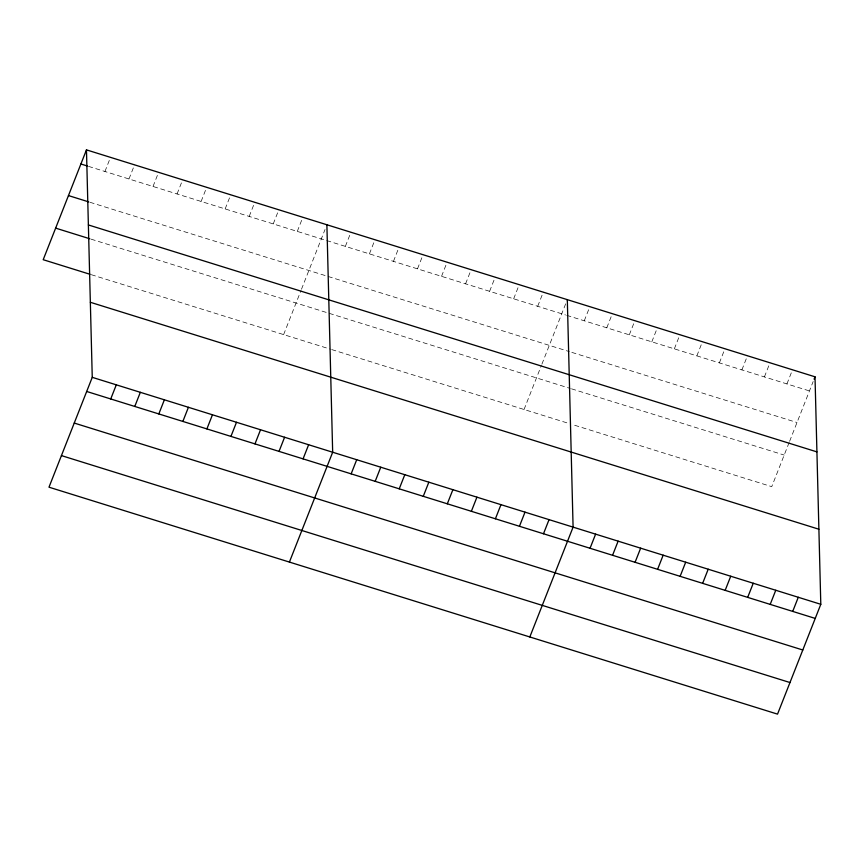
<?xml version="1.0" encoding="UTF-8"?>
<svg xmlns="http://www.w3.org/2000/svg" width="864" height="864" viewBox="0 0 864 864"><rect width="100%" height="100%" fill="white"/><g stroke="black" fill="none" stroke-linecap="round" stroke-linejoin="round"><path stroke-width="0.65" stroke-dasharray="4.32 3.24" d="M104.944 171.482L110.506 157.356M128.984 178.978L134.546 164.851M153.025 186.462L158.587 172.336M177.066 193.957L182.639 179.831M201.118 201.442L206.68 187.315M225.158 208.926L230.72 194.81M249.199 216.421L254.761 202.295M273.24 223.906L278.802 209.79M297.281 231.401L302.843 217.274M283.619 334.606L300.996 290.498M301.482 289.246L325.037 229.468M345.362 246.38L350.924 232.254M369.414 253.865L374.976 239.738M393.455 261.349L399.017 247.234M417.496 268.844L423.058 254.718M441.536 276.329L447.098 262.213M465.577 283.824L471.139 269.698M489.618 291.308L495.18 277.193M513.659 298.804L519.221 284.677M537.7 306.288L543.272 292.162M524.048 409.493L541.415 365.386M541.912 364.144L566.849 300.834M584.269 320.792L589.831 306.666M606.787 327.812L612.349 313.686M629.305 334.822L634.867 320.695M651.823 341.842L657.385 327.715M674.341 348.851L679.903 334.724M696.859 355.871L702.421 341.744M719.377 362.88L724.939 348.754M741.895 369.9L747.457 355.774M764.413 376.909L769.975 362.783M786.931 383.929L792.493 369.803M789.124 442.552L771.746 486.659L572.832 424.688M789.62 441.299L813.164 381.521M88.495 166.363L565.499 314.95M566.752 315.338L809.449 390.938M89.975 202.284L569.322 351.605M571.828 352.382L797.008 422.528M91.076 239.155L570.262 388.433M571.514 388.822L784.188 455.069M91.282 274.687L330.437 349.186M331.711 349.574L569.084 423.522"/><path stroke-width="1.3" d="M86.465 149.872L92.254 377.341L48.989 487.188L777.535 714.128L820.8 604.292L815.011 376.812L86.465 149.872L43.2 259.708L90.018 274.288M110.732 398.963L116.294 384.836M134.773 406.447L140.335 392.321M158.814 413.932L164.376 399.816M182.855 421.427L188.417 407.3M206.896 428.911L212.458 414.796M230.936 436.406L236.498 422.28M254.977 443.891L260.539 429.775M279.029 451.386L284.591 437.26M303.07 458.87L308.632 444.744M289.408 562.075L332.672 452.239L326.884 224.759M351.151 473.85L356.713 459.724M375.192 481.334L380.754 467.219M399.233 488.83L404.795 474.703M423.274 496.314L428.836 482.198M447.314 503.809L452.887 489.683M471.366 511.294L476.928 497.178M495.407 518.789L500.969 504.662M519.448 526.273L525.01 512.147M543.488 533.768L549.05 519.642M529.826 636.962L573.091 527.126L567.313 299.657M590.047 548.273L595.609 534.146M612.565 555.282L618.127 541.156M635.083 562.302L640.645 548.176M657.601 569.311L663.163 555.185M680.119 576.331L685.692 562.205M702.637 583.34L708.21 569.214M725.166 590.36L730.728 576.234M814.093 379.166L815.011 376.812M747.684 597.37L753.246 583.243M770.202 604.39L775.764 590.263M792.72 611.399L798.282 597.272M80.903 163.998L87.232 165.964M68.461 195.577L88.711 201.884M88.376 224.942L816.923 451.883M55.642 228.128L89.802 238.766M90.342 302.281L818.888 529.222M92.254 377.341L820.8 604.292M86.681 391.468L815.238 618.419M74.239 423.058L802.796 649.998M61.43 455.598L789.977 682.538"/></g></svg>
